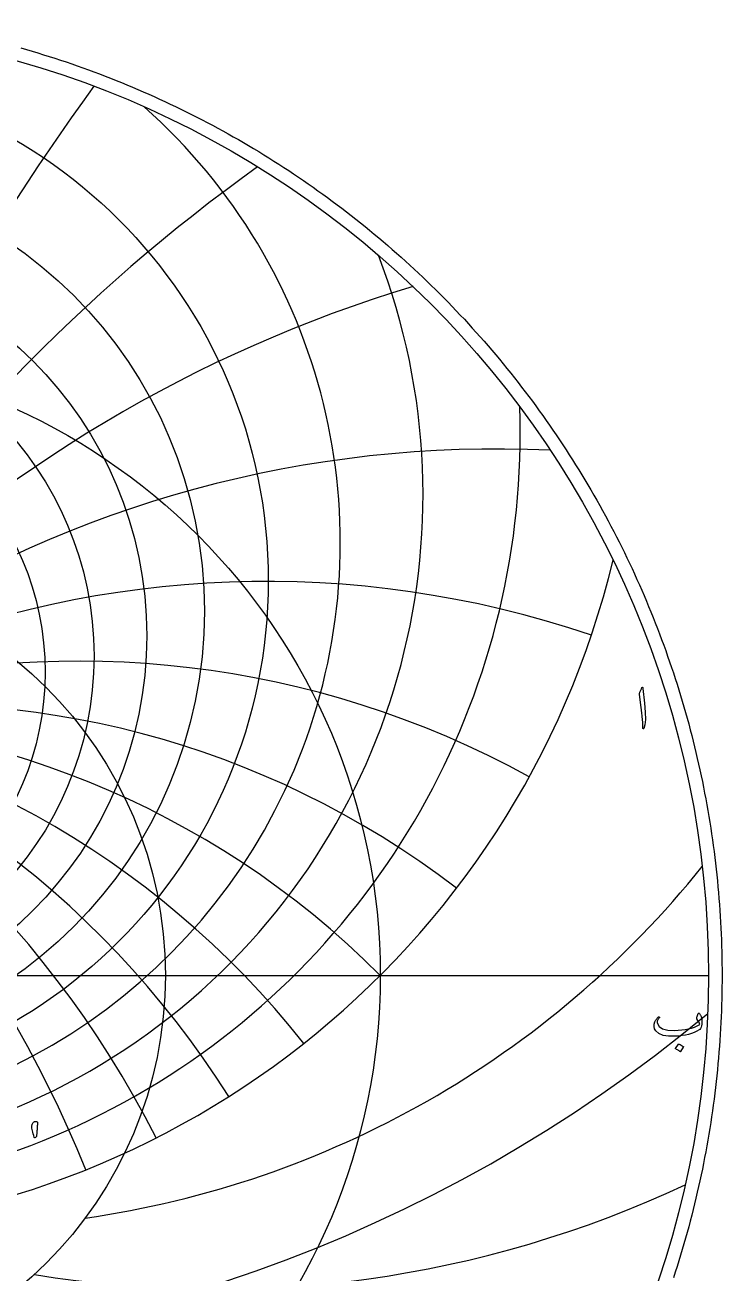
# Model space of a CAD drawing. Header units: millimetres. Extents: x -62 to 62, y -62 to 63.
# Drawn here: x 17.1 to 61.6, y -19 to 60.8 of the extents above; entities that cross this region are included whole.
import ezdxf

# ---------------------------------------------------------------- set-up
doc = ezdxf.new("R2010")
doc.units = ezdxf.units.MM
for name, color, linetype in [('CUT_OUTER', 1, 'Continuous'), ('ENGRAVE', 7, 'Continuous'), ('ENGRAVE_FINE', 8, 'Continuous'), ('TEXT', 5, 'Continuous')]:
    doc.layers.add(name, color=color, linetype=linetype)

msp = doc.modelspace()

# ---------------------------------------------------------------- linework, layer by layer
at = {"layer": 'CUT_OUTER'}
msp.add_lwpolyline([(16.7969, 59.2787), (17.1603, 59.1745), (17.5231, 59.0681), (17.8852, 58.9595), (18.2466, 58.8486), (18.6073, 58.7356), (18.9674, 58.6203), (19.3267, 58.5028), (19.6853, 58.3831), (20.0432, 58.2612), (20.4003, 58.1372), (20.7566, 58.0109), (21.1122, 57.8824), (21.4669, 57.7518), (21.8209, 57.619), (22.174, 57.484), (22.5263, 57.3469), (22.8778, 57.2076), (23.2284, 57.0661), (23.5781, 56.9225), (23.9269, 56.7768), (24.2748, 56.6289), (24.6218, 56.4789), (24.9679, 56.3267), (25.3131, 56.1725), (25.6573, 56.0161), (26.0005, 55.8576), (26.3427, 55.697), (26.684, 55.5344), (27.0242, 55.3696), (27.3635, 55.2027), (27.7017, 55.0338), (28.0388, 54.8628), (28.3749, 54.6897), (28.71, 54.5146), (29.0439, 54.3374), (29.3768, 54.1581), (29.7085, 53.9769), (30.0392, 53.7936), (30.3687, 53.6082), (30.6971, 53.4209), (31.0243, 53.2315), (31.3503, 53.0402), (31.6752, 52.8468), (31.9988, 52.6515), (32.3213, 52.4541), (32.6425, 52.2548), (32.9625, 52.0535), (33.2813, 51.8503), (33.5988, 51.6451), (33.9151, 51.438), (34.2301, 51.2289), (34.5438, 51.0179), (34.8562, 50.805), (35.1672, 50.5902), (35.477, 50.3734), (35.7854, 50.1548), (36.0925, 49.9343), (36.3982, 49.7119), (36.7025, 49.4876), (37.0055, 49.2615), (37.307, 49.0335), (37.6072, 48.8037), (37.906, 48.572), (38.2033, 48.3385), (38.4992, 48.1032), (38.7936, 47.866), (39.0866, 47.6271), (39.3781, 47.3864), (39.6681, 47.1439), (39.9566, 46.8996), (40.2436, 46.6535), (40.5291, 46.4057), (40.8131, 46.1562), (41.0955, 45.9049), (41.3764, 45.6519), (41.6558, 45.3971), (41.9335, 45.1407), (42.2097, 44.8825), (42.4843, 44.6227), (42.7573, 44.3612), (43.0287, 44.098), (43.2985, 43.8331), (43.5666, 43.5666), (43.8331, 43.2985), (44.098, 43.0287), (44.3612, 42.7573), (44.6227, 42.4843), (44.8825, 42.2097), (45.1407, 41.9335), (45.3971, 41.6558), (45.6519, 41.3764), (45.9049, 41.0955), (46.1562, 40.8131), (46.4057, 40.5291), (46.6535, 40.2436), (46.8996, 39.9566), (47.1439, 39.6681), (47.3864, 39.3781), (47.6271, 39.0866), (47.866, 38.7936), (48.1032, 38.4992), (48.3385, 38.2033), (48.572, 37.906), (48.8037, 37.6072), (49.0335, 37.307), (49.2615, 37.0055), (49.4876, 36.7025), (49.7119, 36.3982), (49.9343, 36.0925), (50.1548, 35.7854), (50.3734, 35.477), (50.5902, 35.1672), (50.805, 34.8562), (51.0179, 34.5438), (51.2289, 34.2301), (51.438, 33.9151), (51.6451, 33.5988), (51.8503, 33.2813), (52.0535, 32.9625), (52.2548, 32.6425), (52.4541, 32.3213), (52.6515, 31.9988), (52.8468, 31.6752), (53.0402, 31.3503), (53.2315, 31.0243), (53.4209, 30.6971), (53.6082, 30.3687), (53.7936, 30.0392), (53.9769, 29.7085), (54.1581, 29.3768), (54.3374, 29.0439), (54.5146, 28.71), (54.6897, 28.3749), (54.8628, 28.0388), (55.0338, 27.7017), (55.2027, 27.3635), (55.3696, 27.0242), (55.5344, 26.684), (55.697, 26.3427), (55.8576, 26.0005), (56.0161, 25.6573), (56.1725, 25.3131), (56.3267, 24.9679), (56.4789, 24.6218), (56.6289, 24.2748), (56.7768, 23.9269), (56.9225, 23.5781), (57.0661, 23.2284), (57.2076, 22.8778), (57.3469, 22.5263), (57.484, 22.174), (57.619, 21.8209), (57.7518, 21.4669), (57.8824, 21.1122), (58.0109, 20.7566), (58.1372, 20.4003), (58.2612, 20.0432), (58.3831, 19.6853), (58.5028, 19.3267), (58.6203, 18.9674), (58.7356, 18.6073), (58.8486, 18.2466), (58.9595, 17.8852), (59.0681, 17.5231), (59.1745, 17.1603), (59.2787, 16.7969), (59.3807, 16.4328), (59.4804, 16.0682), (59.5778, 15.7029), (59.6731, 15.3371), (59.7661, 14.9706), (59.8568, 14.6036), (59.9453, 14.2361), (60.0315, 13.868), (60.1154, 13.4994), (60.1971, 13.1303), (60.2766, 12.7606), (60.3537, 12.3906), (60.4286, 12.02), (60.5012, 11.649), (60.5716, 11.2775), (60.6396, 10.9057), (60.7054, 10.5334), (60.7689, 10.1607), (60.8301, 9.7876), (60.889, 9.4142), (60.9456, 9.0404), (61, 8.6663), (61.052, 8.2919), (61.1017, 7.9171), (61.1491, 7.542), (61.1943, 7.1667), (61.2371, 6.7911), (61.2776, 6.4152), (61.3158, 6.0391), (61.3517, 5.6627), (61.3853, 5.2862), (61.4166, 4.9094), (61.4456, 4.5325), (61.4722, 4.1554), (61.4966, 3.7781), (61.5186, 3.4007), (61.5383, 3.0232), (61.5557, 2.6455), (61.5708, 2.2678), (61.5835, 1.89), (61.5939, 1.512), (61.6021, 1.1341), (61.6079, 0.7561), (61.6113, 0.378), (61.6125, 0), (61.6113, -0.378), (61.6079, -0.7561), (61.6021, -1.1341), (61.5939, -1.512), (61.5835, -1.89), (61.5708, -2.2678), (61.5557, -2.6455), (61.5383, -3.0232), (61.5186, -3.4007), (61.4966, -3.7781), (61.4722, -4.1554), (61.4456, -4.5325), (61.4166, -4.9094), (61.3853, -5.2862), (61.3517, -5.6627), (61.3158, -6.0391), (61.2776, -6.4152), (61.2371, -6.7911), (61.1943, -7.1667), (61.1491, -7.542), (61.1017, -7.9171), (61.052, -8.2919), (61, -8.6663), (60.9456, -9.0404), (60.889, -9.4142), (60.8301, -9.7876), (60.7689, -10.1607), (60.7054, -10.5334), (60.6396, -10.9057), (60.5716, -11.2775), (60.5012, -11.649), (60.4286, -12.02), (60.3537, -12.3906), (60.2766, -12.7606), (60.1971, -13.1303), (60.1154, -13.4994), (60.0315, -13.868), (59.9453, -14.2361), (59.8568, -14.6036), (59.7661, -14.9706), (59.6731, -15.3371), (59.5778, -15.7029), (59.4804, -16.0682), (59.3807, -16.4328), (59.2787, -16.7969), (59.1745, -17.1603), (59.0681, -17.5231), (58.9595, -17.8852), (58.8486, -18.2466), (58.7356, -18.6073), (58.6203, -18.9674), (58.5028, -19.3267)], dxfattribs=at)
at = {"layer": 'ENGRAVE'}
msp.add_lwpolyline([(-60.75, 0), (60.75, 0)], dxfattribs=at)
for centre, radius in [((0, 0), 60.75), ((0, 25.233), 32.6093), ((0, 23.2838), 28.525), ((0, 21.7056), 24.8411), ((0, 20.4228), 21.4699), ((0, 0), 39.7663), ((0, 19.3807), 18.3451), ((0, 0), 26.0306)]:
    msp.add_circle(centre, radius, dxfattribs=at)
for centre, radius, start, end in [((0, 27.6592), 37.2123, 131.540817, 48.459183), ((0, 30.7147), 42.5003, 158.875932, 21.124068), ((0, 34.6261), 48.7145, 177.987161, 2.012839), ((0, 39.7432), 56.2217, 193.587078, 346.412922), ((0, -39.7894), 56.2544, 45.016667, 134.983333), ((0, -39.7894), 56.2544, 45.016667, 134.983333), ((12.2143, 45.5843), 61.7129, 278.093166, 321.259317), ((29.2432, 50.6507), 70.725, 260.577103, 295.110024)]:
    msp.add_arc(centre, radius, start, end, dxfattribs=at)
at = {"layer": 'ENGRAVE_FINE'}
for centre, radius, start, end in [((154.5577, -39.7894), 164.4769, 144.02257, 171.641983), ((154.5577, -39.7894), 164.4769, 144.02257, 171.641983), ((97.4355, -39.7894), 112.5088, 125.6078, 167.328362), ((97.4355, -39.7894), 112.5088, 125.6078, 167.328362), ((67.0414, -39.7894), 87.5163, 106.722162, 162.846198), ((67.0414, -39.7894), 87.5163, 106.722162, 162.846198), ((-47.2031, -39.7894), 73.4349, 21.873002, 92.678933), ((-47.2031, -39.7894), 73.4349, 21.873002, 92.678933), ((47.2031, -39.7894), 73.4349, 87.321067, 158.126998), ((47.2031, -39.7894), 73.4349, 87.321067, 158.126998), ((-32.4785, -39.7894), 64.957, 26.909615, 108.663414), ((-32.4785, -39.7894), 64.957, 26.909615, 108.663414), ((32.4785, -39.7894), 64.957, 71.336586, 153.090385), ((32.4785, -39.7894), 64.957, 71.336586, 153.090385), ((-20.4749, -39.7894), 59.8647, 32.360678, 118.765767), ((-20.4749, -39.7894), 59.8647, 32.360678, 118.765767), ((20.4749, -39.7894), 59.8647, 61.234233, 147.639322), ((20.4749, -39.7894), 59.8647, 61.234233, 147.639322), ((-9.9192, -39.7894), 57.1222, 38.346091, 127.435665), ((-9.9192, -39.7894), 57.1222, 38.346091, 127.435665), ((9.9192, -39.7894), 57.1222, 52.564335, 141.653909), ((9.9192, -39.7894), 57.1222, 52.564335, 141.653909), ((0, 70.5779), 94.9547, 230.263164, 309.736836)]:
    msp.add_arc(centre, radius, start, end, dxfattribs=at)
at = {"layer": 'TEXT'}
for points in [[(56.4566, 18.323), (56.4932, 18.3939), (56.5227, 18.4188), (56.5449, 18.3977), (56.56, 18.3306), (56.6482, 17.3917), (56.7006, 16.8154), (56.7124, 16.3551), (56.6834, 16.0107), (56.6137, 15.7822), (56.601, 15.7635), (56.5897, 15.7534), (56.5799, 15.752), (56.5715, 15.7592), (56.5648, 15.7704), (56.56, 15.785), (56.5572, 15.803), (56.5562, 15.8243), (56.5562, 15.9903), (56.5485, 16.1664), (56.5332, 16.3525), (56.5102, 16.5486), (56.5052, 16.5999), (56.4901, 16.7383), (56.465, 16.9639), (56.4297, 17.2768), (56.3454, 17.9704), (56.3435, 18.0073), (56.3454, 18.0413), (56.3512, 18.0724), (56.3608, 18.1007)], [(60.1683, -2.446), (60.194, -2.4783), (60.2176, -2.514), (60.2391, -2.5531), (60.2583, -2.5955), (60.2755, -2.641), (60.2904, -2.6894), (60.3033, -2.7406), (60.3139, -2.7947), (60.3278, -2.9035), (60.3312, -3.0113), (60.324, -3.1181), (60.3062, -3.224), (60.2794, -3.3183), (60.2449, -3.3945), (60.2028, -3.4525), (60.153, -3.4922), (59.9949, -3.5758), (59.8272, -3.6503), (59.65, -3.7157), (59.4632, -3.772), (59.2667, -3.8187), (59.0608, -3.8553), (58.8452, -3.8819), (58.6201, -3.8984), (58.198, -3.8941), (57.8517, -3.8352), (57.581, -3.7217), (57.3861, -3.5535), (57.3061, -3.422), (57.2692, -3.2805), (57.2754, -3.1289), (57.3248, -2.9672), (57.3414, -2.9323), (57.3607, -2.8968), (57.3826, -2.8605), (57.4071, -2.8235), (57.4343, -2.7858), (57.4641, -2.7473), (57.4966, -2.7082), (57.5317, -2.6683), (57.5434, -2.657), (57.5556, -2.6501), (57.5683, -2.6474), (57.5815, -2.6491), (57.5904, -2.6525), (57.5978, -2.6587), (57.6038, -2.6678), (57.6083, -2.6798), (57.6105, -2.691), (57.6093, -2.7018), (57.6047, -2.7121), (57.5968, -2.7219), (57.564, -2.761), (57.5346, -2.8014), (57.5085, -2.8434), (57.4857, -2.8867), (57.4701, -2.9282), (57.4618, -2.9682), (57.4606, -3.0067), (57.4665, -3.0438), (57.5863, -3.2606), (57.8114, -3.4127), (58.142, -3.5001), (58.5779, -3.5229), (58.8175, -3.5136), (59.0459, -3.4936), (59.263, -3.4629), (59.4689, -3.4213), (59.6637, -3.369), (59.8478, -3.3059), (60.0211, -3.232), (60.1836, -3.1473), (60.1678, -3.0683), (60.1319, -2.9806), (60.0758, -2.8843), (59.9997, -2.7794), (59.9973, -2.7694), (59.9978, -2.7507), (60.0011, -2.7234), (60.0073, -2.6874), (60.009, -2.6838), (60.0102, -2.6807), (60.0109, -2.6781), (60.0112, -2.6759), (60.0236, -2.6271), (60.0418, -2.5725), (60.0658, -2.5121), (60.0955, -2.446), (60.1086, -2.4259), (60.1252, -2.4192), (60.1451, -2.4259), (60.1683, -2.446)], [(58.8308, -4.3966), (58.8356, -4.3918), (58.8423, -4.389), (58.8509, -4.388), (58.8615, -4.389), (58.936, -4.4191), (59.0062, -4.456), (59.072, -4.4996), (59.1336, -4.5499), (59.1396, -4.5576), (59.1422, -4.5652), (59.1415, -4.5729), (59.1374, -4.5806), (58.9573, -4.8718), (58.9506, -4.8788), (58.942, -4.8804), (58.9314, -4.8769), (58.919, -4.868), (58.9082, -4.8603), (58.8912, -4.8488), (58.868, -4.8335), (58.8385, -4.8143), (58.8023, -4.7913), (58.759, -4.7645), (58.7084, -4.7339), (58.6507, -4.6994), (58.643, -4.6936), (58.6392, -4.6879), (58.6392, -4.6821), (58.643, -4.6764)], [(17.7338, -9.333), (17.7682, -9.3369), (17.7996, -9.3485), (17.8281, -9.368), (17.8535, -9.3953), (17.8532, -9.4232), (17.8523, -9.4593), (17.8508, -9.5035), (17.8487, -9.5557), (17.846, -9.6137), (17.8428, -9.6749), (17.8389, -9.7394), (17.8344, -9.8072), (17.8294, -9.8764), (17.8242, -9.9449), (17.8187, -10.0129), (17.8128, -10.0803), (17.807, -10.1446), (17.8014, -10.2036), (17.7962, -10.2572), (17.7913, -10.3054), (17.7763, -10.3306), (17.7553, -10.3533), (17.7284, -10.3737), (17.6955, -10.3916), (17.682, -10.3898), (17.6703, -10.3845), (17.6604, -10.3755), (17.6523, -10.3629), (17.6161, -10.2409), (17.5841, -10.1288), (17.5562, -10.0265), (17.5326, -9.9342), (17.5137, -9.8517), (17.5002, -9.7791), (17.4922, -9.7164), (17.4895, -9.6635), (17.4914, -9.6294), (17.4973, -9.5941), (17.507, -9.5575), (17.5206, -9.5198), (17.5377, -9.4828), (17.5577, -9.4485), (17.5808, -9.417), (17.6068, -9.3881), (17.6354, -9.364), (17.6661, -9.3468), (17.6989, -9.3364), (17.7338, -9.333)]]:
    msp.add_lwpolyline(points, close=True, dxfattribs=at)

doc.saveas('drawing.dxf')
